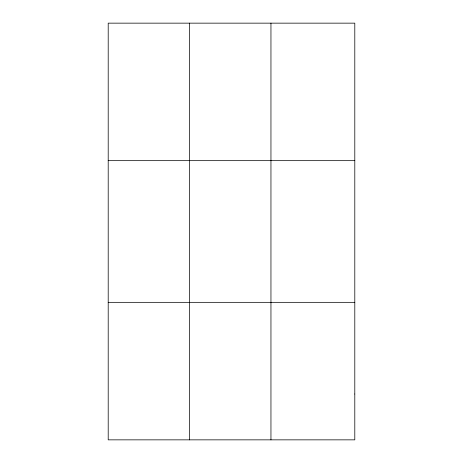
<?xml version="1.0" encoding="UTF-8"?>
<svg xmlns="http://www.w3.org/2000/svg" width="463" height="463" viewBox="0 0 463 463"><rect width="100%" height="100%" fill="white"/><g stroke="black" fill="none" stroke-linecap="round" stroke-linejoin="round"><path stroke-width="0.69" d="M189.581 439.85L189.581 23.15M270.953 439.85L270.953 23.15M108.203 160.661L354.797 160.661M108.203 302.339L354.797 302.339M354.797 394.013L354.797 439.85L108.203 439.85L108.203 23.15L354.797 23.15L354.797 394.013"/></g></svg>
